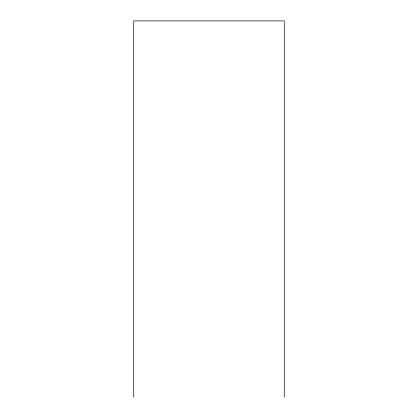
<?xml version="1.0" encoding="UTF-8"?>
<svg xmlns="http://www.w3.org/2000/svg" width="418" height="418" viewBox="0 0 418 418"><rect width="100%" height="100%" fill="white"/><g stroke="black" fill="none" stroke-linecap="round" stroke-linejoin="round"><path stroke-width="0.63" d="M284.287 397.1L284.287 20.9L133.713 20.9L133.713 397.1"/></g></svg>
